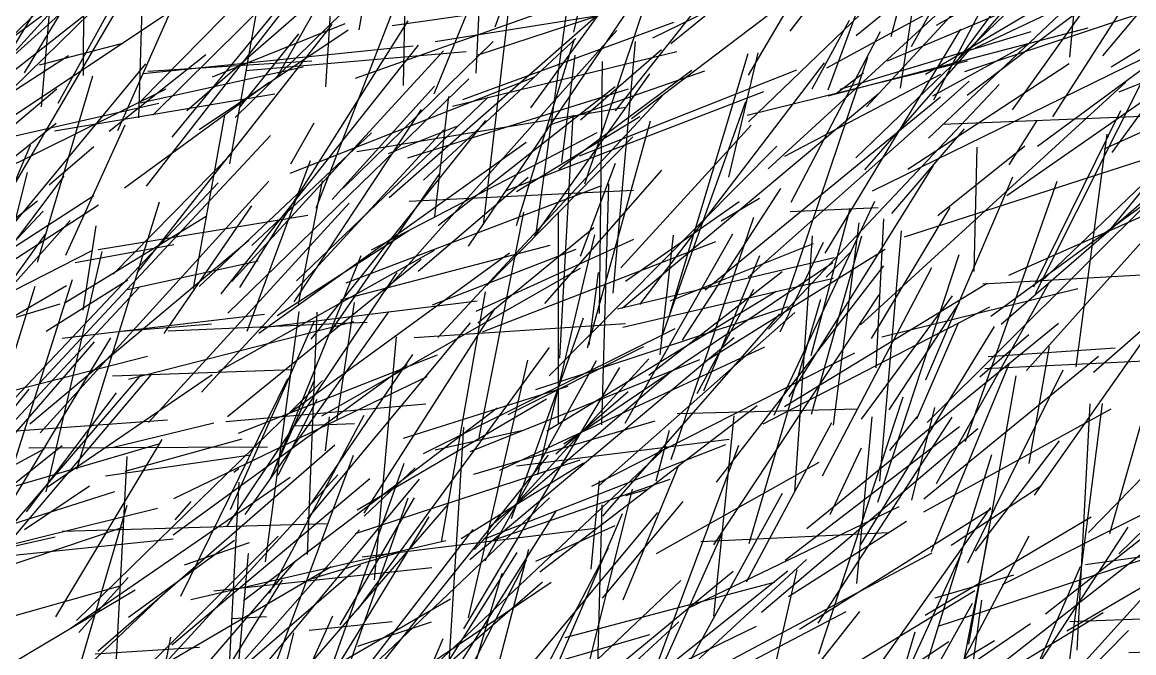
# Model space of a CAD drawing. Header units: metres. Extents: x 0 to 1019, y 0 to 619.
# Drawn here: x 769.9 to 852.2, y 441.6 to 488.3 of the extents above; entities that cross this region are included whole.
import ezdxf

# ---------------------------------------------------------------- set-up
doc = ezdxf.new("R2010")
doc.units = ezdxf.units.M

msp = doc.modelspace()

# ---------------------------------------------------------------- linework, layer by layer
at = {"color": 251}
for p, q in [((794.84, 487.721), (797.939, 505.633)), ((836.978, 479.71), (856.67, 498.36)), ((809.622, 477.419), (819.459, 484.744)), ((792.86, 475.174), (800.417, 483.547))]:
    msp.add_line(p, q, dxfattribs=at)
at = {"color": 108}
msp.add_line((834.214, 487.248), (838.818, 504.788), dxfattribs=at)
at = {"color": 207}
for p, q in [((765.623, 483.825), (785.103, 502.685)), ((772.562, 482.291), (782.084, 499.531)), ((814.386, 445.516), (818.506, 455.503)), ((790.441, 435.501), (808.928, 453.083))]:
    msp.add_line(p, q, dxfattribs=at)
at = {"color": 175}
for p, q in [((810.727, 487.56), (814.31, 503.327)), ((791.661, 474.524), (798.65, 492.466)), ((791.292, 464.825), (804.217, 481.009)), ((786.554, 465.415), (791.255, 478.054)), ((804.494, 450.924), (817.853, 462.383)), ((816.447, 439.568), (822.932, 456.97)), ((819.189, 444.897), (834.801, 452.426))]:
    msp.add_line(p, q, dxfattribs=at)
at = {"color": 157}
msp.add_line((788.718, 484.154), (798.998, 502.318), dxfattribs=at)
at = {"color": 141}
for p, q in [((792.369, 483.521), (793.582, 502.417)), ((849.978, 478.91), (863.234, 484.949)), ((844.779, 468.695), (851.215, 481.754)), ((828.296, 463.618), (831.188, 474.501))]:
    msp.add_line(p, q, dxfattribs=at)
at = {"color": 61}
for p, q in [((817.904, 486.721), (837.232, 502.466)), ((847.438, 443.907), (860.837, 444.433))]:
    msp.add_line(p, q, dxfattribs=at)
at = {"color": 120}
for p, q in [((826.73, 487.628), (837.828, 502.05)), ((790.741, 434.487), (803.282, 450.726))]:
    msp.add_line(p, q, dxfattribs=at)
at = {"color": 54}
for p, q in [((847.44, 485.713), (848.935, 502.061)), ((776.985, 480.264), (784.556, 497.352)), ((760.918, 472.737), (771.127, 489.506)), ((808.204, 447.584), (824.287, 459.922)), ((842.456, 446.648), (855.612, 453.27))]:
    msp.add_line(p, q, dxfattribs=at)
at = {"color": 28}
for p, q in [((770.076, 484.547), (780.26, 501.379)), ((836.769, 461.803), (843.214, 476.854))]:
    msp.add_line(p, q, dxfattribs=at)
at = {"color": 79}
for p, q in [((800.397, 482.986), (807.865, 501.335)), ((847.427, 441.111), (849.852, 460.054))]:
    msp.add_line(p, q, dxfattribs=at)
at = {"color": 95}
for p, q in [((807.552, 481.952), (821.582, 501.254)), ((832.271, 477.359), (849.504, 497.187)), ((774.414, 466.976), (775.379, 473.21)), ((791.13, 452.384), (798.827, 463.693))]:
    msp.add_line(p, q, dxfattribs=at)
at = {"color": 71}
msp.add_line((831.61, 487.301), (849.21, 501.7), dxfattribs=at)
at = {"color": 238}
for p, q in [((839.002, 485.277), (850.882, 501.453)), ((778.425, 469.726), (792.837, 488.121))]:
    msp.add_line(p, q, dxfattribs=at)
at = {"color": 17}
for p, q in [((832.388, 482.039), (849.578, 500.607)), ((823.651, 480.925), (836.57, 493.357))]:
    msp.add_line(p, q, dxfattribs=at)
at = {"color": 213}
for p, q in [((779.568, 481.412), (798.34, 499.974)), ((808.723, 458.036), (825.696, 468.371)), ((804.689, 449.905), (817.871, 454.448))]:
    msp.add_line(p, q, dxfattribs=at)
at = {"color": 183}
for p, q in [((785.66, 481.238), (804.639, 499.797)), ((816.836, 448.945), (828.879, 455.708))]:
    msp.add_line(p, q, dxfattribs=at)
at = {"color": 104}
for p, q in [((798.13, 483.602), (798.434, 499.496)), ((785.271, 477.803), (788.331, 495.208))]:
    msp.add_line(p, q, dxfattribs=at)
at = {"color": 174}
for p, q in [((834.897, 483.416), (837.391, 499.348)), ((803.389, 449.257), (816.283, 463.37))]:
    msp.add_line(p, q, dxfattribs=at)
at = {"color": 82}
msp.add_line((837.374, 482.543), (846.154, 499.363), dxfattribs=at)
at = {"color": 24}
for p, q in [((778.68, 482.448), (794.517, 498.537)), ((847.898, 462.767), (850.187, 480.011)), ((775.526, 471.458), (791.06, 474.016)), ((786.399, 451.843), (797.047, 466.851)), ((763.884, 448.273), (772.355, 450.18))]:
    msp.add_line(p, q, dxfattribs=at)
at = {"color": 191}
for p, q in [((782.106, 481.767), (801.873, 498.987)), ((829.326, 471.191), (839.363, 487.774)), ((793.5, 467.728), (808.975, 471.794))]:
    msp.add_line(p, q, dxfattribs=at)
at = {"color": 167}
for p, q in [((804.911, 487.949), (808.832, 498.924)), ((769.115, 450.967), (778.729, 462.206)), ((771.897, 432.849), (777.69, 452.521))]:
    msp.add_line(p, q, dxfattribs=at)
at = {"color": 158}
for p, q in [((829.539, 483.292), (835.28, 498.843)), ((811.22, 481.061), (817.215, 486.284)), ((837.198, 449.095), (842.977, 463.036)), ((784.099, 446.188), (800.221, 447.919))]:
    msp.add_line(p, q, dxfattribs=at)
at = {"color": 135}
for p, q in [((835.706, 486.487), (842.722, 499.142)), ((771.189, 485.149), (777.25, 486.729)), ((786.278, 445.47), (805.046, 459.751)), ((756.707, 444.126), (772.864, 456.943))]:
    msp.add_line(p, q, dxfattribs=at)
at = {"color": 48}
for p, q in [((771.351, 482.02), (772.666, 497.969)), ((845.262, 469.038), (854.128, 477.563)), ((759.494, 448.045), (776.77, 453.551))]:
    msp.add_line(p, q, dxfattribs=at)
at = {"color": 29}
msp.add_line((778.555, 481.224), (779.032, 498.375), dxfattribs=at)
at = {"color": 241}
for p, q in [((813.811, 481.743), (826.706, 497.966)), ((809.694, 463.414), (810.671, 481.416))]:
    msp.add_line(p, q, dxfattribs=at)
at = {"color": 85}
for p, q in [((839.847, 482.902), (857.356, 496.154)), ((826.811, 474.974), (833.424, 487.613)), ((814.523, 458.598), (822.492, 472.625)), ((771.69, 453.526), (775.819, 471.311))]:
    msp.add_line(p, q, dxfattribs=at)
at = {"color": 13}
for p, q in [((774.44, 484.35), (774.482, 495.218)), ((789.94, 458.4), (794.495, 458.589))]:
    msp.add_line(p, q, dxfattribs=at)
at = {"color": 125}
for p, q in [((803.515, 484.51), (804.02, 495.385)), ((806.492, 475.75), (815.623, 481.313)), ((816.819, 454.336), (817.819, 458.083))]:
    msp.add_line(p, q, dxfattribs=at)
at = {"color": 113}
for p, q in [((816.583, 487.141), (833.885, 495.637)), ((826.053, 466.612), (832.479, 485.695)), ((814.296, 467.129), (833.24, 482.989)), ((817.259, 440.548), (821.717, 450.439))]:
    msp.add_line(p, q, dxfattribs=at)
at = {"color": 42}
for p, q in [((831.597, 478.243), (849.228, 495.284)), ((833.941, 485.436), (847.831, 491.305)), ((844.412, 455.614), (845.917, 464.276)), ((778.645, 439.72), (792.779, 447.999))]:
    msp.add_line(p, q, dxfattribs=at)
at = {"color": 102}
for p, q in [((850.501, 484.982), (868.117, 495.922)), ((803.055, 456.513), (820.058, 463.313)), ((784.969, 458.721), (799.781, 460.039))]:
    msp.add_line(p, q, dxfattribs=at)
at = {"color": 173}
for p, q in [((840.442, 486.387), (857.886, 494.669)), ((843.184, 481.805), (850.963, 492.689)), ((803.648, 485.877), (820.438, 491.384)), ((809.588, 458.556), (809.589, 474.166)), ((817.444, 437.547), (826.169, 453.431))]:
    msp.add_line(p, q, dxfattribs=at)
at = {"color": 130}
for p, q in [((765.607, 481.979), (776.239, 493.664)), ((851.789, 441.634), (857.143, 441.794))]:
    msp.add_line(p, q, dxfattribs=at)
at = {"color": 184}
for p, q in [((797.059, 475.319), (817, 492.81)), ((811.855, 464.369), (812.556, 469.762))]:
    msp.add_line(p, q, dxfattribs=at)
at = {"color": 209}
for p, q in [((845.05, 479.127), (863.898, 493.048)), ((761.994, 464.723), (775.151, 471.416)), ((821.082, 449.589), (833.32, 468.107))]:
    msp.add_line(p, q, dxfattribs=at)
at = {"color": 69}
for p, q in [((846.168, 481.285), (853.901, 493.331)), ((757.093, 463.98), (771.041, 475.075)), ((825.556, 459.196), (833.008, 475.054)), ((785.565, 454.978), (785.94, 455.255))]:
    msp.add_line(p, q, dxfattribs=at)
at = {"color": 114}
msp.add_line((759.219, 473.599), (777.945, 491.955), dxfattribs=at)
at = {"color": 131}
for p, q in [((761.121, 478.273), (778.495, 491.957)), ((823.652, 484.374), (826.418, 489.058)), ((779.082, 430.755), (789.168, 446.994))]:
    msp.add_line(p, q, dxfattribs=at)
at = {"color": 10}
msp.add_line((768.134, 474.265), (778.722, 492.293), dxfattribs=at)
at = {"color": 215}
for p, q in [((811.536, 476.319), (816.861, 492.159)), ((792.36, 435.601), (809.057, 446.838))]:
    msp.add_line(p, q, dxfattribs=at)
at = {"color": 192}
for p, q in [((849.88, 485.802), (855.189, 492.17)), ((790.357, 467.419), (792.133, 476.541)), ((781.644, 445.796), (789.569, 461.914))]:
    msp.add_line(p, q, dxfattribs=at)
at = {"color": 107}
for p, q in [((766.29, 479.381), (784.836, 491.775)), ((822.191, 476.808), (824.375, 486.03))]:
    msp.add_line(p, q, dxfattribs=at)
at = {"color": 197}
for p, q in [((779.107, 476.142), (790.672, 491.024)), ((842.76, 475.474), (860.989, 488.132)), ((799.605, 476.609), (810.883, 487.077)), ((777.716, 468.498), (787.375, 470.626)), ((779.715, 439.983), (793.256, 454.789))]:
    msp.add_line(p, q, dxfattribs=at)
at = {"color": 250}
for p, q in [((829.445, 484.914), (840.784, 491.087)), ((807.925, 448.376), (813.788, 451.021))]:
    msp.add_line(p, q, dxfattribs=at)
at = {"color": 51}
for p, q in [((764.726, 483.868), (773.528, 490.403)), ((826.663, 460.545), (837.344, 477.688))]:
    msp.add_line(p, q, dxfattribs=at)
at = {"color": 109}
for p, q in [((794.572, 484.152), (811.689, 490.227)), ((849.186, 462.381), (864.146, 475.475))]:
    msp.add_line(p, q, dxfattribs=at)
at = {"color": 103}
msp.add_line((797.285, 488.051), (812.714, 490.254), dxfattribs=at)
at = {"color": 93}
for p, q in [((825.113, 477.442), (839.09, 490.269)), ((809.407, 456.33), (814.754, 460.937))]:
    msp.add_line(p, q, dxfattribs=at)
at = {"color": 55}
for p, q in [((837.57, 488.073), (842.545, 490.913)), ((836.885, 458.646), (856.131, 477.853)), ((800.475, 456.634), (806.85, 458.069)), ((793.45, 438.806), (798.465, 453.081))]:
    msp.add_line(p, q, dxfattribs=at)
at = {"color": 41}
for p, q in [((839.665, 484.643), (858.626, 490.94)), ((809.115, 480.751), (820.414, 484.683)), ((809.998, 457.081), (829.902, 470.51))]:
    msp.add_line(p, q, dxfattribs=at)
at = {"color": 233}
for p, q in [((781.015, 479.775), (788.9, 489.375)), ((827.074, 453.505), (828.402, 472.478))]:
    msp.add_line(p, q, dxfattribs=at)
at = {"color": 21}
for p, q in [((802.936, 471.702), (815.093, 489.705)), ((838.001, 480.756), (856.587, 481.486))]:
    msp.add_line(p, q, dxfattribs=at)
at = {"color": 153}
for p, q in [((804.048, 473.283), (805.935, 489.502)), ((844.82, 453.278), (857.393, 471.167)), ((792.581, 439.526), (800.023, 451.679)), ((796.441, 433.028), (806.538, 449.036))]:
    msp.add_line(p, q, dxfattribs=at)
at = {"color": 186}
for p, q in [((815.003, 481.164), (826.09, 489.577)), ((836.724, 444.391), (849.019, 451.665)), ((781.931, 448.106), (786.73, 449.76)), ((831.862, 429.278), (835.981, 443.144))]:
    msp.add_line(p, q, dxfattribs=at)
at = {"color": 37}
for p, q in [((836.742, 484.437), (845.615, 489.683)), ((783, 480.343), (794.034, 487.722)), ((804.11, 450.045), (821.986, 457.02)), ((820.117, 449.839), (834.026, 450.518))]:
    msp.add_line(p, q, dxfattribs=at)
at = {"color": 193}
for p, q in [((851.071, 483.134), (867.615, 489.786)), ((773.472, 443.404), (789.745, 454.611))]:
    msp.add_line(p, q, dxfattribs=at)
at = {"color": 180}
for p, q in [((759.039, 476.628), (773.068, 489.224)), ((798.534, 475.05), (815.138, 475.861)), ((812.848, 445.649), (818.819, 452.792))]:
    msp.add_line(p, q, dxfattribs=at)
at = {"color": 253}
msp.add_line((800.467, 486.859), (814.841, 489.164), dxfattribs=at)
at = {"color": 112}
msp.add_line((807.927, 472.474), (810.188, 488.928), dxfattribs=at)
at = {"color": 66}
msp.add_line((783.994, 484.24), (793.799, 488.197), dxfattribs=at)
at = {"color": 39}
for p, q in [((786.027, 468.662), (798.463, 488.404)), ((788.658, 438.134), (801.61, 445.587))]:
    msp.add_line(p, q, dxfattribs=at)
at = {"color": 105}
for p, q in [((802.522, 482.563), (818.139, 488.288)), ((765.148, 446.205), (776.475, 464.923)), ((761.958, 451.773), (780.034, 457.071)), ((791.157, 443.278), (797.298, 443.917))]:
    msp.add_line(p, q, dxfattribs=at)
at = {"color": 206}
for p, q in [((828.374, 483.352), (831.126, 488.438)), ((803.507, 466.886), (815.159, 472.22))]:
    msp.add_line(p, q, dxfattribs=at)
at = {"color": 97}
for p, q in [((829.545, 482.845), (848.791, 487.885)), ((770.234, 452.036), (776.899, 460.851))]:
    msp.add_line(p, q, dxfattribs=at)
at = {"color": 154}
msp.add_line((850.555, 478.653), (857.41, 488.078), dxfattribs=at)
at = {"color": 9}
msp.add_line((786.049, 482.034), (790.376, 487.436), dxfattribs=at)
at = {"color": 56}
for p, q in [((796.492, 468.1), (813.911, 487.68)), ((826.372, 448.451), (839.271, 458.357))]:
    msp.add_line(p, q, dxfattribs=at)
at = {"color": 160}
for p, q in [((806.488, 473.25), (810.784, 487.053)), ((766.789, 465.631), (772.71, 467.439)), ((802.96, 432.124), (818.642, 446.943))]:
    msp.add_line(p, q, dxfattribs=at)
at = {"color": 101}
msp.add_line((830.428, 483.333), (844.574, 487.616), dxfattribs=at)
at = {"color": 100}
msp.add_line((844.896, 468.203), (854.456, 487.293), dxfattribs=at)
at = {"color": 65}
for p, q in [((850.257, 472.749), (862.101, 487.253)), ((834.119, 456.592), (836.142, 459.067)), ((772.868, 450.618), (792.436, 451.181))]:
    msp.add_line(p, q, dxfattribs=at)
at = {"color": 199}
for p, q in [((778.865, 484.502), (798.854, 486.537)), ((839.011, 431.693), (840.924, 445.491))]:
    msp.add_line(p, q, dxfattribs=at)
at = {"color": 133}
msp.add_line((784.646, 468.182), (799.23, 486.601), dxfattribs=at)
at = {"color": 3}
for p, q in [((785.419, 469.091), (801.093, 486.166)), ((835.851, 437.595), (841.67, 456.279))]:
    msp.add_line(p, q, dxfattribs=at)
at = {"color": 240}
for p, q in [((786.465, 484.726), (802.76, 486.136)), ((770.408, 456.785), (788.068, 456.857))]:
    msp.add_line(p, q, dxfattribs=at)
at = {"color": 70}
for p, q in [((793.663, 476.001), (804.763, 486.87)), ((771.695, 465.422), (777.724, 469.21)), ((806.491, 455.451), (822.226, 457.431))]:
    msp.add_line(p, q, dxfattribs=at)
at = {"color": 119}
for p, q in [((801.759, 482.066), (818.362, 486.114)), ((777.472, 476.023), (788.184, 483.866)), ((816.284, 462.166), (826.139, 469.828)), ((810.096, 442.73), (825.567, 446.833))]:
    msp.add_line(p, q, dxfattribs=at)
at = {"color": 216}
for p, q in [((813.64, 468.228), (815.293, 486.87)), ((798.439, 478.259), (814.768, 483.364)), ((814.203, 470.098), (823.845, 480.674)), ((837.554, 454.131), (845.861, 468.912))]:
    msp.add_line(p, q, dxfattribs=at)
at = {"color": 110}
for p, q in [((837.298, 482.834), (844.215, 486.656)), ((833.38, 454.32), (834.976, 472.855)), ((803.033, 448.518), (822.6, 464.955))]:
    msp.add_line(p, q, dxfattribs=at)
at = {"color": 194}
for p, q in [((758.523, 476.214), (773.335, 485.841)), ((842.912, 469.551), (854.38, 474.64)), ((807.916, 461.085), (826.582, 467.239))]:
    msp.add_line(p, q, dxfattribs=at)
at = {"color": 144}
for p, q in [((776.357, 480.214), (783.505, 485.915)), ((802.391, 450.057), (811.438, 455.67))]:
    msp.add_line(p, q, dxfattribs=at)
at = {"color": 176}
msp.add_line((779.22, 484.681), (791.35, 485.443), dxfattribs=at)
at = {"color": 45}
for p, q in [((809.852, 477.895), (810.818, 485.865)), ((787.507, 465.664), (803.577, 467.652)), ((761.513, 436.291), (778.28, 446.271))]:
    msp.add_line(p, q, dxfattribs=at)
at = {"color": 80}
for p, q in [((812.618, 466.735), (812.862, 485.392)), ((756.505, 468.051), (772.436, 480.811)), ((792.071, 438.456), (798.175, 455.633))]:
    msp.add_line(p, q, dxfattribs=at)
at = {"color": 246}
for p, q in [((815.621, 467.387), (829.268, 485.287)), ((757.99, 471.191), (772.473, 483.351)), ((814.353, 465.717), (829.937, 469.352)), ((812.055, 453.941), (831.518, 463.822)), ((791.124, 447.022), (797.727, 449.034))]:
    msp.add_line(p, q, dxfattribs=at)
at = {"color": 217}
for p, q in [((817.854, 466.782), (823.627, 485.987)), ((790.027, 467.599), (799.461, 481.83)), ((834.267, 474.118), (839.638, 480.387)), ((786.899, 471.768), (795.76, 480.103)), ((792.073, 459.157), (811.236, 470.073)), ((785.252, 440.634), (785.963, 454.225)), ((824.118, 433.934), (827.251, 447.751))]:
    msp.add_line(p, q, dxfattribs=at)
at = {"color": 62}
for p, q in [((823.559, 481.422), (839.857, 485.425)), ((802.318, 436.952), (805.419, 447.491))]:
    msp.add_line(p, q, dxfattribs=at)
at = {"color": 96}
for p, q in [((832.833, 475.8), (852.736, 485.557)), ((762.433, 451.382), (778.562, 468.642))]:
    msp.add_line(p, q, dxfattribs=at)
at = {"color": 52}
msp.add_line((768.899, 472.896), (779.05, 485.223), dxfattribs=at)
at = {"color": 7}
for p, q in [((778.632, 482.312), (790.715, 484.997)), ((793.446, 443.683), (798.937, 453.064)), ((839.367, 439.789), (841.424, 450.274)), ((775.718, 431.496), (794.934, 448.08))]:
    msp.add_line(p, q, dxfattribs=at)
at = {"color": 145}
for p, q in [((807.822, 472.452), (816.361, 484.48)), ((842.343, 465.938), (858.768, 480.181)), ((818.374, 459.314), (831.721, 459.661))]:
    msp.add_line(p, q, dxfattribs=at)
at = {"color": 83}
for p, q in [((811.159, 478.39), (827.224, 484.762)), ((832.949, 435.89), (844.512, 443.766))]:
    msp.add_line(p, q, dxfattribs=at)
at = {"color": 31}
for p, q in [((826.344, 478.377), (837.885, 484.452)), ((783.182, 460.903), (801.119, 480.333)), ((785.331, 452.221), (791.525, 466.131)), ((803.319, 454.835), (816.745, 458.778))]:
    msp.add_line(p, q, dxfattribs=at)
at = {"color": 68}
for p, q in [((830.176, 483.037), (832.167, 484.549)), ((819.849, 460.812), (824.051, 468.529)), ((812.609, 453.994), (827.093, 466.804)), ((776.588, 462.112), (789.973, 462.568))]:
    msp.add_line(p, q, dxfattribs=at)
at = {"color": 182}
for p, q in [((835.456, 477.411), (847.379, 485.227)), ((764.005, 468.204), (775.204, 475.46))]:
    msp.add_line(p, q, dxfattribs=at)
at = {"color": 221}
for p, q in [((771.037, 470.524), (775.129, 484.322)), ((833.51, 464.992), (848.016, 468.566)), ((776.566, 456.801), (784.082, 458.635)), ((808.078, 435.733), (824.242, 443.572))]:
    msp.add_line(p, q, dxfattribs=at)
at = {"color": 121}
for p, q in [((785.136, 466.752), (802.96, 484.104)), ((794.757, 444.803), (808.933, 464.202)), ((764.93, 445.004), (779.445, 462.175))]:
    msp.add_line(p, q, dxfattribs=at)
at = {"color": 111}
for p, q in [((789.753, 477.118), (807.835, 484.251)), ((778.442, 432.136), (794.864, 450.703))]:
    msp.add_line(p, q, dxfattribs=at)
at = {"color": 219}
msp.add_line((823.622, 469.415), (839.978, 483.939), dxfattribs=at)
at = {"color": 185}
msp.add_line((825.136, 465.553), (842.202, 483.684), dxfattribs=at)
at = {"color": 99}
for p, q in [((831.932, 465.896), (851.583, 483.846)), ((787.5, 440.231), (799.299, 454.446)), ((814.054, 435.686), (827.936, 448.505))]:
    msp.add_line(p, q, dxfattribs=at)
at = {"color": 75}
msp.add_line((764.703, 475.48), (780.563, 483.356), dxfattribs=at)
at = {"color": 87}
for p, q in [((772.303, 480.247), (788.608, 482.991)), ((768.156, 459.2), (784.424, 476.394)), ((809.452, 440.545), (814.324, 451.918))]:
    msp.add_line(p, q, dxfattribs=at)
at = {"color": 49}
msp.add_line((800.445, 473.905), (801.477, 482.798), dxfattribs=at)
at = {"color": 134}
for p, q in [((800.675, 464.951), (817.407, 482.987)), ((811.753, 464.172), (816.395, 480.988)), ((804.705, 439.019), (807.402, 449.278))]:
    msp.add_line(p, q, dxfattribs=at)
at = {"color": 14}
for p, q in [((800.69, 473.24), (813.793, 483.53)), ((754.352, 456.103), (771.455, 474.303))]:
    msp.add_line(p, q, dxfattribs=at)
at = {"color": 129}
for p, q in [((805.686, 475.817), (824.79, 483.154)), ((790.205, 469.152), (804.404, 482.74)), ((808.907, 462.121), (825.763, 479.122)), ((817.929, 455.905), (824.054, 473.847))]:
    msp.add_line(p, q, dxfattribs=at)
at = {"color": 190}
for p, q in [((764.583, 478.792), (780.032, 482.307)), ((762.959, 450.44), (775.259, 464.615))]:
    msp.add_line(p, q, dxfattribs=at)
at = {"color": 164}
for p, q in [((794.684, 478.71), (814.542, 482.012)), ((800.318, 435.099), (807.239, 448.462))]:
    msp.add_line(p, q, dxfattribs=at)
at = {"color": 230}
for p, q in [((817.181, 464.844), (823.457, 482.422)), ((829.939, 458.445), (831.843, 473.429)), ((848.802, 450.512), (864.14, 466.246)), ((775.513, 441.71), (793.045, 457.005))]:
    msp.add_line(p, q, dxfattribs=at)
at = {"color": 178}
for p, q in [((820.453, 468.485), (837.855, 482.779)), ((785.084, 450.974), (797.666, 469.754))]:
    msp.add_line(p, q, dxfattribs=at)
at = {"color": 234}
for p, q in [((782.579, 468.568), (784.908, 481.399)), ((776.637, 469.648), (785.451, 478.59))]:
    msp.add_line(p, q, dxfattribs=at)
at = {"color": 220}
for p, q in [((773.149, 471.049), (777.538, 480.706)), ((780.711, 465.431), (795.445, 466.078)), ((836.619, 453.004), (849.561, 463.564))]:
    msp.add_line(p, q, dxfattribs=at)
at = {"color": 25}
for p, q in [((789.793, 477.813), (791.522, 480.85)), ((820.478, 463.192), (833.774, 471.489)), ((839.882, 448.269), (846.941, 462.545)), ((794.704, 452.189), (808.717, 460.415)), ((760.15, 445.107), (777.39, 450.892)), ((782.396, 445.543), (801.249, 449.922)), ((785.617, 437.275), (786.654, 448.958))]:
    msp.add_line(p, q, dxfattribs=at)
at = {"color": 255}
for p, q in [((797.018, 478.573), (802.069, 480.59)), ((818.766, 464.744), (826.057, 475.975))]:
    msp.add_line(p, q, dxfattribs=at)
at = {"color": 236}
for p, q in [((842.939, 477.744), (845.013, 481.025)), ((808.575, 467.457), (817.251, 477.326))]:
    msp.add_line(p, q, dxfattribs=at)
at = {"color": 239}
msp.add_line((771.194, 461.561), (788.289, 479.893), dxfattribs=at)
at = {"color": 77}
for p, q in [((795.763, 471.434), (812.448, 480.13)), ((834.056, 459.603), (839.26, 467.538)), ((777.781, 461.857), (794.458, 466.123)), ((768.07, 434.282), (780.032, 445.626)), ((798.126, 437.665), (816.358, 442.958))]:
    msp.add_line(p, q, dxfattribs=at)
at = {"color": 23}
msp.add_line((804.296, 468.79), (815.105, 479.808), dxfattribs=at)
at = {"color": 59}
for p, q in [((765.401, 467.109), (770.523, 479.195)), ((824.625, 444.607), (840.626, 458.209))]:
    msp.add_line(p, q, dxfattribs=at)
at = {"color": 122}
for p, q in [((771.92, 476.264), (775.218, 479.08)), ((840.447, 449.135), (846.661, 457.288)), ((839.817, 428.734), (848.227, 447.986))]:
    msp.add_line(p, q, dxfattribs=at)
at = {"color": 139}
msp.add_line((787.425, 465.272), (807.194, 479.403), dxfattribs=at)
at = {"color": 146}
for p, q in [((837.666, 473.975), (844.114, 479.146)), ((839.955, 442.233), (843.461, 462.115))]:
    msp.add_line(p, q, dxfattribs=at)
at = {"color": 205}
msp.add_line((840.362, 469.841), (840.566, 479.039), dxfattribs=at)
at = {"color": 163}
for p, q in [((835.189, 472.394), (852.709, 478.063)), ((785.098, 459.093), (799.439, 470.759)), ((799.613, 456.347), (818.231, 465.622)), ((776.068, 454.711), (786.824, 456.259))]:
    msp.add_line(p, q, dxfattribs=at)
at = {"color": 149}
msp.add_line((768.183, 468.831), (770.298, 477.161), dxfattribs=at)
at = {"color": 214}
msp.add_line((811.225, 470.98), (813.82, 477.853), dxfattribs=at)
at = {"color": 245}
for p, q in [((761.261, 461.298), (773.029, 476.897)), ((764.057, 442.858), (777.158, 446.556))]:
    msp.add_line(p, q, dxfattribs=at)
at = {"color": 177}
for p, q in [((771.244, 457.883), (788.155, 476.528)), ((793.891, 468.994), (812.81, 476.208)), ((795.072, 448.7), (812.328, 450.839))]:
    msp.add_line(p, q, dxfattribs=at)
at = {"color": 232}
for p, q in [((792.737, 465.356), (800.764, 477.007)), ((767.314, 449.343), (773.63, 469.238)), ((795.225, 451.932), (804.897, 467.064)), ((798.132, 457.504), (810.321, 461.342))]:
    msp.add_line(p, q, dxfattribs=at)
at = {"color": 203}
msp.add_line((799.221, 469.863), (807.36, 476.827), dxfattribs=at)
at = {"color": 43}
for p, q in [((812.8, 458.474), (813.316, 476.321)), ((804.165, 448.422), (812.412, 463.239)), ((773.923, 443.99), (792.139, 461.772))]:
    msp.add_line(p, q, dxfattribs=at)
at = {"color": 30}
for p, q in [((839.719, 457.244), (846.502, 476.519)), ((808.756, 440.642), (813.308, 449.372))]:
    msp.add_line(p, q, dxfattribs=at)
at = {"color": 140}
for p, q in [((783.015, 468.719), (790.674, 475.966)), ((766.544, 454.836), (770.872, 468.754)), ((801.48, 440.446), (802.592, 458.32)), ((794.084, 434.436), (808.415, 446.863))]:
    msp.add_line(p, q, dxfattribs=at)
at = {"color": 196}
for p, q in [((844.214, 462.515), (855.945, 475.595)), ((791.03, 451.508), (803.086, 466.022))]:
    msp.add_line(p, q, dxfattribs=at)
at = {"color": 67}
for p, q in [((756.497, 462.381), (775.557, 474.771)), ((798.912, 464.938), (814.561, 465.981))]:
    msp.add_line(p, q, dxfattribs=at)
at = {"color": 127}
for p, q in [((773.963, 455.202), (780.065, 474.987)), ((779.266, 458.649), (794.1, 474.903)), ((828.307, 459.27), (832.047, 472.473)), ((813.969, 467.065), (829.985, 470.871)), ((811.199, 438.202), (815.069, 453.728)), ((775.309, 441.52), (783.044, 442.028))]:
    msp.add_line(p, q, dxfattribs=at)
at = {"color": 210}
for p, q in [((780.427, 465.241), (786.903, 474.695)), ((823.695, 449.701), (829.004, 467.798)), ((785.91, 457.859), (800.642, 463.669))]:
    msp.add_line(p, q, dxfattribs=at)
at = {"color": 226}
for p, q in [((814.554, 469.131), (822.953, 475.03)), ((793.226, 458.91), (794.498, 467.528)), ((795.219, 451.714), (799.002, 455.292))]:
    msp.add_line(p, q, dxfattribs=at)
at = {"color": 47}
for p, q in [((821.641, 473.585), (824.472, 475.259)), ((847.976, 441.794), (848.938, 460.035)), ((826.607, 445.768), (835.34, 451.355)), ((817.519, 438.496), (837.24, 449.008))]:
    msp.add_line(p, q, dxfattribs=at)
at = {"color": 46}
for p, q in [((826.729, 474.288), (833.238, 474.581)), ((770.47, 458.544), (786.678, 472.15)), ((841.151, 462.648), (860.524, 463.594))]:
    msp.add_line(p, q, dxfattribs=at)
at = {"color": 151}
for p, q in [((832.746, 464.883), (838.577, 474.574)), ((828.864, 441.522), (835.098, 460.548)), ((813.795, 435.698), (830.885, 444.652))]:
    msp.add_line(p, q, dxfattribs=at)
at = {"color": 152}
msp.add_line((841.575, 466.521), (853.136, 474.972), dxfattribs=at)
at = {"color": 218}
for p, q in [((773.022, 467.497), (783.519, 473.934)), ((803.73, 457.553), (807.036, 474.223))]:
    msp.add_line(p, q, dxfattribs=at)
at = {"color": 92}
msp.add_line((756.618, 454.66), (773.473, 473.62), dxfattribs=at)
at = {"color": 50}
msp.add_line((803.624, 466.026), (812.215, 473.095), dxfattribs=at)
at = {"color": 35}
for p, q in [((833.107, 462.711), (833.674, 473.737)), ((803.962, 465.362), (821.236, 472.052)), ((825.991, 465.362), (829.197, 472.001)), ((832.019, 458.891), (838.761, 468.045)), ((790.491, 439.04), (792.89, 444.345))]:
    msp.add_line(p, q, dxfattribs=at)
at = {"color": 169}
msp.add_line((758.482, 454.26), (771.639, 472.607), dxfattribs=at)
at = {"color": 202}
for p, q in [((788.786, 466.581), (798.518, 472.868)), ((805.867, 459.242), (815.916, 464.269))]:
    msp.add_line(p, q, dxfattribs=at)
at = {"color": 162}
for p, q in [((808.078, 454.785), (812.287, 472.541)), ((835.749, 452.906), (837.454, 459.776)), ((781.233, 451.458), (782.409, 452.806))]:
    msp.add_line(p, q, dxfattribs=at)
at = {"color": 16}
for p, q in [((817.129, 463.657), (818.097, 472.524)), ((835.861, 436.043), (849.889, 444.591))]:
    msp.add_line(p, q, dxfattribs=at)
at = {"color": 15}
for p, q in [((773.823, 470.506), (781.125, 471.845)), ((805.25, 455.13), (824.871, 464.25)), ((829.709, 451.836), (832.025, 456.789))]:
    msp.add_line(p, q, dxfattribs=at)
at = {"color": 6}
msp.add_line((784.466, 462.459), (800.423, 471.403), dxfattribs=at)
at = {"color": 126}
msp.add_line((800.268, 467.373), (810.904, 471.497), dxfattribs=at)
at = {"color": 242}
for p, q in [((817.862, 467.669), (828.467, 471.918)), ((772.405, 444.274), (780.264, 457.401)), ((837.46, 445.674), (843.29, 447.362)), ((785.485, 444.136), (787.984, 444.3))]:
    msp.add_line(p, q, dxfattribs=at)
at = {"color": 18}
msp.add_line((788.327, 454.583), (794.988, 471.016), dxfattribs=at)
at = {"color": 195}
for p, q in [((789.827, 459.435), (805.967, 471.226)), ((788.756, 437.929), (801.438, 452.578)), ((827.247, 434.987), (838.487, 442.449))]:
    msp.add_line(p, q, dxfattribs=at)
at = {"color": 27}
msp.add_line((820.35, 461.004), (824.499, 471.031), dxfattribs=at)
at = {"color": 72}
for p, q in [((829.394, 469.407), (831.2, 471.272)), ((777.787, 444.235), (785.628, 449.949)), ((785.742, 425.391), (790.008, 443.074))]:
    msp.add_line(p, q, dxfattribs=at)
at = {"color": 247}
msp.add_line((833.236, 452.75), (839.248, 471.086), dxfattribs=at)
at = {"color": 57}
for p, q in [((821.282, 454.24), (833.659, 470.243)), ((787.918, 448.339), (790.411, 466.882)), ((827.428, 443.348), (841.589, 452.263))]:
    msp.add_line(p, q, dxfattribs=at)
at = {"color": 249}
for p, q in [((829.14, 454.707), (837.211, 470.125)), ((836.631, 452.039), (850.481, 459.672)), ((758.246, 449.531), (771.58, 456.732)), ((837.57, 437.3), (844.412, 450.251))]:
    msp.add_line(p, q, dxfattribs=at)
at = {"color": 1}
for p, q in [((840.991, 468.932), (857.962, 469.885)), ((788.281, 454.508), (791.518, 461.733)), ((838.657, 449.576), (845.328, 453.993))]:
    msp.add_line(p, q, dxfattribs=at)
at = {"color": 106}
for p, q in [((826.319, 459.845), (841.315, 468.971)), ((840.765, 462.032), (844.406, 465.18))]:
    msp.add_line(p, q, dxfattribs=at)
at = {"color": 200}
msp.add_line((757.884, 459.866), (773.184, 468.808), dxfattribs=at)
at = {"color": 198}
msp.add_line((800.93, 449.804), (804.196, 468.319), dxfattribs=at)
at = {"color": 212}
for p, q in [((824.742, 458.563), (841.52, 467.217)), ((777.32, 465.425), (783.925, 465.969)), ((802.592, 443.371), (814.142, 462.718))]:
    msp.add_line(p, q, dxfattribs=at)
at = {"color": 89}
msp.add_line((772.867, 464.903), (787.837, 466.682), dxfattribs=at)
at = {"color": 38}
msp.add_line((791.023, 448.868), (791.733, 466.825), dxfattribs=at)
at = {"color": 64}
msp.add_line((806.109, 451.546), (811.44, 466.412), dxfattribs=at)
at = {"color": 235}
msp.add_line((812.868, 451.719), (825.983, 466.702), dxfattribs=at)
at = {"color": 5}
for p, q in [((827.969, 450.816), (846.604, 466.014)), ((828.832, 434.299), (841.595, 452.352))]:
    msp.add_line(p, q, dxfattribs=at)
at = {"color": 11}
for p, q in [((831.979, 449.608), (841.868, 465.758)), ((842.444, 436.663), (851.755, 450.913))]:
    msp.add_line(p, q, dxfattribs=at)
at = {"color": 181}
for p, q in [((836.114, 458.937), (839.224, 466.088)), ((814.584, 453.243), (816.185, 453.708)), ((833.505, 435.993), (839.453, 449.07)), ((834.614, 435.205), (840.224, 445.263))]:
    msp.add_line(p, q, dxfattribs=at)
at = {"color": 150}
msp.add_line((850.385, 450.439), (854.68, 465.542), dxfattribs=at)
at = {"color": 124}
msp.add_line((851.061, 448.921), (868.134, 465.771), dxfattribs=at)
at = {"color": 168}
msp.add_line((795.972, 446.998), (797.601, 464.986), dxfattribs=at)
at = {"color": 19}
for p, q in [((841.398, 463.547), (850.792, 464.189)), ((800.61, 440.843), (817.613, 456.868)), ((847.216, 443.23), (856.759, 448.818))]:
    msp.add_line(p, q, dxfattribs=at)
at = {"color": 78}
for p, q in [((759.765, 458.601), (779.182, 463.569)), ((781.084, 450.338), (798.403, 462.939)), ((780.98, 442.18), (795.634, 454.508))]:
    msp.add_line(p, q, dxfattribs=at)
at = {"color": 132}
for p, q in [((802.946, 444.201), (807.329, 463.275)), ((800.181, 437.399), (809.442, 452.127))]:
    msp.add_line(p, q, dxfattribs=at)
at = {"color": 231}
msp.add_line((771.753, 453.87), (783.981, 462.214), dxfattribs=at)
at = {"color": 229}
for p, q in [((781.121, 453.015), (799.866, 462.064)), ((825.397, 432.561), (841.849, 442.504))]:
    msp.add_line(p, q, dxfattribs=at)
at = {"color": 254}
msp.add_line((755.803, 443.165), (770.437, 461.122), dxfattribs=at)
at = {"color": 189}
msp.add_line((788.855, 454.746), (791.738, 460.392), dxfattribs=at)
at = {"color": 227}
msp.add_line((788.201, 446.02), (795.208, 459.195), dxfattribs=at)
at = {"color": 76}
for p, q in [((792.364, 456.544), (792.663, 459.07)), ((812.024, 447.791), (812.624, 454.323))]:
    msp.add_line(p, q, dxfattribs=at)
at = {"color": 26}
for p, q in [((821.094, 444.323), (822.595, 459.15)), ((823.508, 446.849), (829.823, 458.648)), ((764.326, 448.327), (781.075, 450.028))]:
    msp.add_line(p, q, dxfattribs=at)
at = {"color": 222}
for p, q in [((828.81, 443.789), (838.722, 459.036)), ((778.315, 429.567), (780.914, 442.769))]:
    msp.add_line(p, q, dxfattribs=at)
at = {"color": 224}
msp.add_line((831.66, 446.728), (832.814, 459.064), dxfattribs=at)
at = {"color": 252}
msp.add_line((762.829, 457.548), (780.67, 458.84), dxfattribs=at)
at = {"color": 73}
msp.add_line((777.532, 455.042), (786.192, 457.44), dxfattribs=at)
at = {"color": 248}
msp.add_line((776.82, 439.769), (777.682, 456.13), dxfattribs=at)
at = {"color": 147}
msp.add_line((787.313, 437.18), (794.415, 456.235), dxfattribs=at)
at = {"color": 136}
for p, q in [((794.577, 450.446), (811.21, 455.887)), ((812.48, 439.654), (812.815, 452.569))]:
    msp.add_line(p, q, dxfattribs=at)
at = {"color": 161}
for p, q in [((796.407, 440.668), (808.849, 456.234)), ((796.458, 431.934), (801.07, 442.649))]:
    msp.add_line(p, q, dxfattribs=at)
at = {"color": 86}
msp.add_line((770.075, 450.725), (774.898, 453.966), dxfattribs=at)
at = {"color": 123}
for p, q in [((766.583, 449.01), (779.931, 452.307)), ((839.844, 431.314), (853.269, 446.191))]:
    msp.add_line(p, q, dxfattribs=at)
at = {"color": 166}
msp.add_line((802.921, 435.151), (816.934, 451.995), dxfattribs=at)
at = {"color": 20}
msp.add_line((845.624, 444.489), (854.155, 451.203), dxfattribs=at)
at = {"color": 40}
msp.add_line((769.987, 431.383), (788.856, 450.234), dxfattribs=at)
at = {"color": 2}
msp.add_line((837.682, 443.561), (857.588, 450.086), dxfattribs=at)
at = {"color": 244}
for p, q in [((848.595, 448.139), (863.583, 450.23)), ((774.094, 443.092), (777.757, 447.172))]:
    msp.add_line(p, q, dxfattribs=at)
at = {"color": 171}
msp.add_line((837.076, 436.654), (853.673, 449.681), dxfattribs=at)
at = {"color": 8}
msp.add_line((777.536, 433.75), (790.157, 448.418), dxfattribs=at)
at = {"color": 88}
msp.add_line((807.419, 432.431), (826.562, 447.659), dxfattribs=at)
at = {"color": 98}
msp.add_line((808.39, 436.001), (822.515, 447.633), dxfattribs=at)
at = {"color": 165}
msp.add_line((825.768, 437.339), (840.398, 446.204), dxfattribs=at)
at = {"color": 4}
msp.add_line((817.32, 426.258), (831.889, 444.649), dxfattribs=at)
at = {"color": 155}
msp.add_line((794.745, 442.099), (800.205, 443.896), dxfattribs=at)
at = {"color": 179}
msp.add_line((803.786, 430.413), (818.51, 443.884), dxfattribs=at)
at = {"color": 91}
msp.add_line((837.052, 428.342), (851.777, 443.261), dxfattribs=at)

doc.saveas('drawing.dxf')
